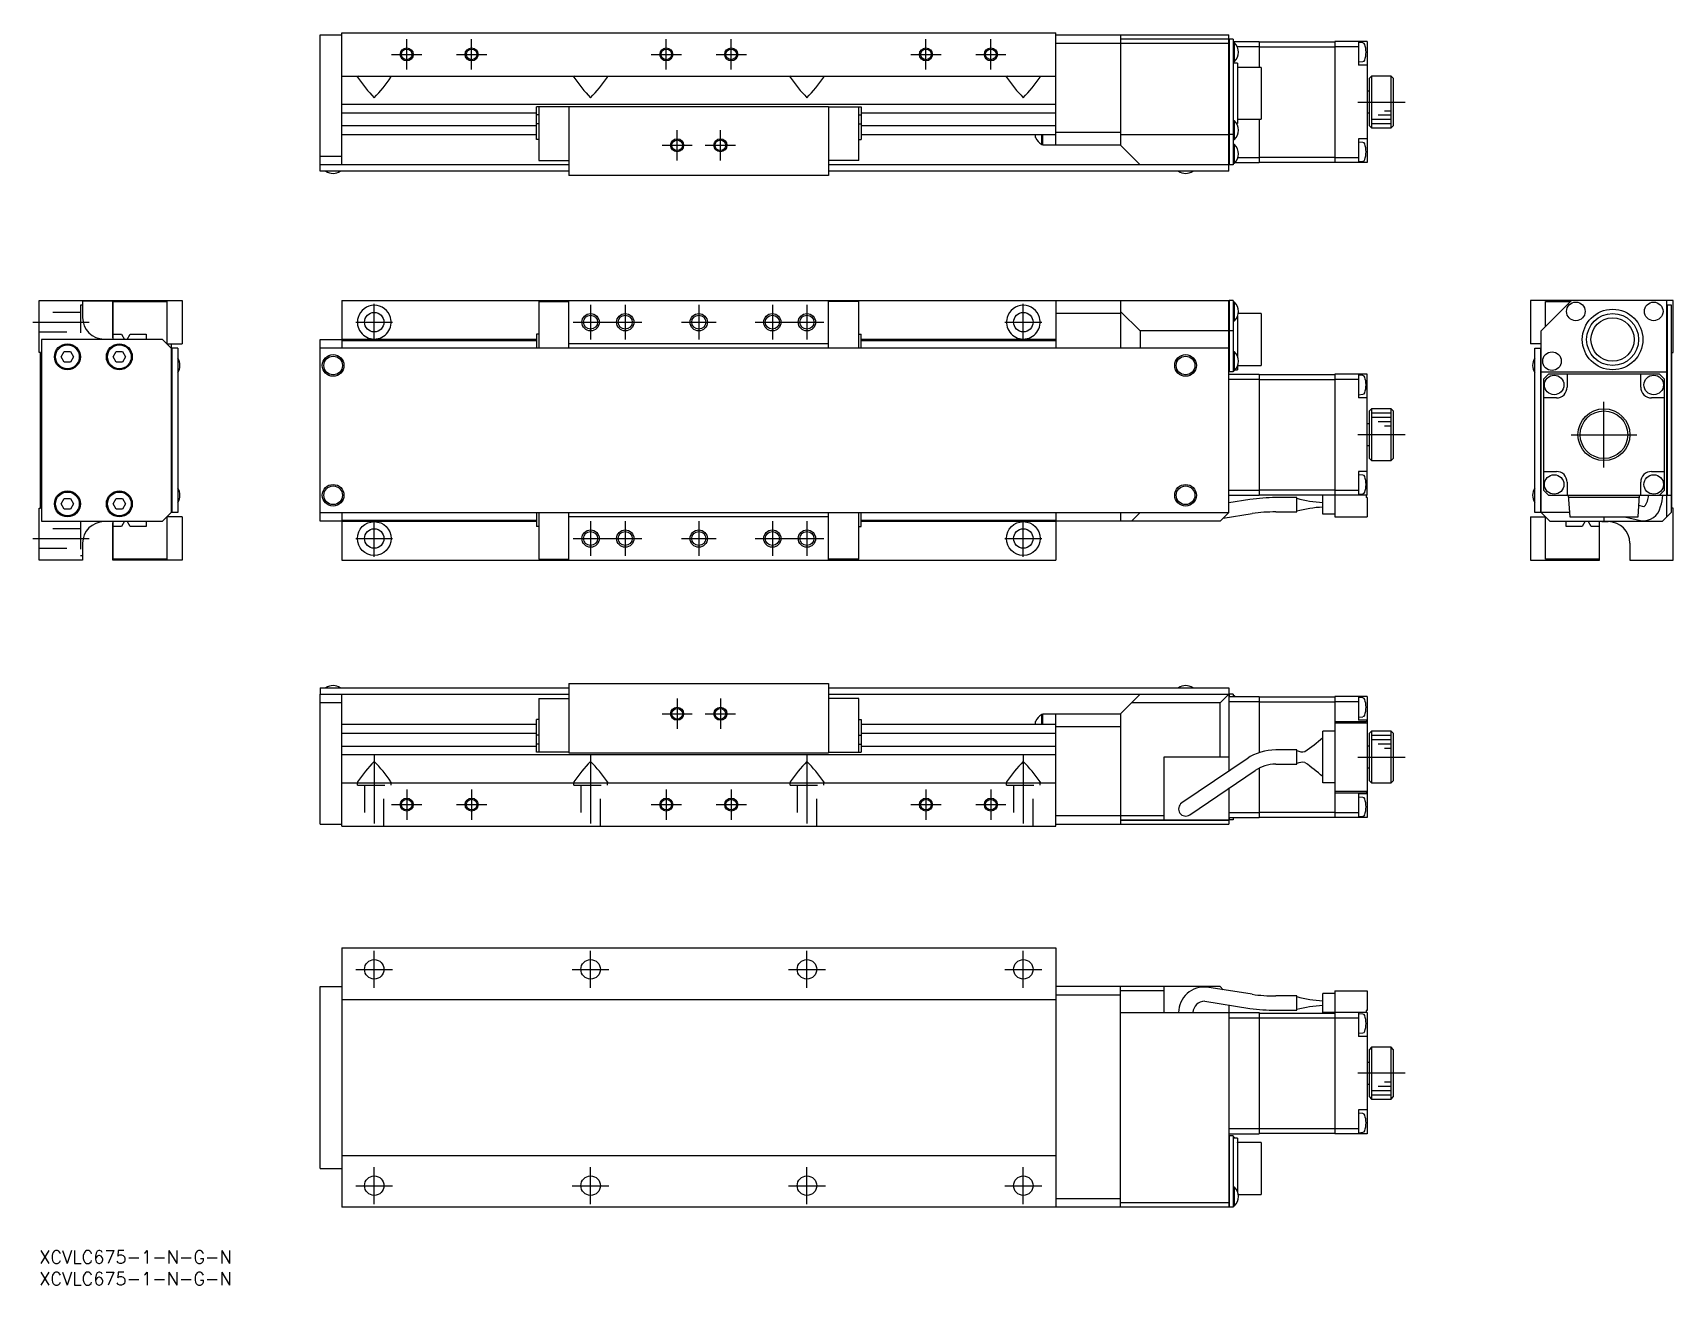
# Model space of a CAD drawing. Extents: x -2 to 378, y -8 to 281.
import ezdxf

# ---------------------------------------------------------------- set-up
doc = ezdxf.new("R2010")
doc.units = 0
doc.header["$LTSCALE"] = 0.5
doc.linetypes.add('CENTER', pattern=[50.8, 31.75, -6.35, 6.35, -6.35])
doc.linetypes.add('DASHED', pattern=[19.05, 12.7, -6.35])
for name, color, linetype in [('MSM_CENTER', 1, 'CENTER'), ('MSM_CONTINUOUS', 7, 'CONTINUOUS'), ('MSM_DASHED', 4, 'DASHED'), ('MSM_NARROW', 5, 'CONTINUOUS'), ('MSM_PART_NUMBER', 7, 'CONTINUOUS')]:
    doc.layers.add(name, color=color, linetype=linetype)
doc.styles.get("Standard").update_dxf_attribs({"font": 'txt.shx', "height": 3, "bigfont": 'bigfont.shx'})

# ---------------------------------------------------------------- blocks, each defined once
blk = doc.blocks.new('*U2')
at = {"layer": 'MSM_PART_NUMBER'}
blk.add_text('XCVLC675-1-N-G-N', height=3, dxfattribs=at).set_placement((0, -3))
blk = doc.blocks.new('*U3')
at = {"layer": 'MSM_PART_NUMBER'}
blk.add_text('XCVLC675-1-N-G-N', height=3, dxfattribs=at).set_placement((0, -8))

msp = doc.modelspace()

# ---------------------------------------------------------------- linework, layer by layer
at = {"layer": 'MSM_CENTER'}
for p, q in [((84.91, 272.96), (84.91, 279.96)), ((99.91, 272.96), (99.91, 279.96)), ((144.91, 272.96), (144.91, 279.96)), ((159.91, 272.96), (159.91, 279.96)), ((204.91, 272.96), (204.91, 279.96)), ((219.91, 272.96), (219.91, 279.96)), ((81.41, 276.46), (88.41, 276.46)), ((96.41, 276.46), (103.41, 276.46)), ((141.41, 276.46), (148.41, 276.46)), ((156.41, 276.46), (163.41, 276.46)), ((201.41, 276.46), (208.41, 276.46)), ((216.41, 276.46), (223.41, 276.46)), ((304.69, 265.46), (315.64, 265.46)), ((147.41, 251.96), (147.41, 258.96)), ((157.41, 251.96), (157.41, 258.96)), ((143.91, 255.46), (150.91, 255.46)), ((153.91, 255.46), (160.91, 255.46)), ((77.41, 210.32), (77.41, 218.82)), ((127.41, 218.57), (127.41, 210.57)), ((135.41, 218.57), (135.41, 210.57)), ((152.41, 218.57), (152.41, 210.57)), ((169.41, 218.57), (169.41, 210.57)), ((177.41, 218.57), (177.41, 210.57)), ((227.41, 210.32), (227.41, 218.82)), ((-1.5, 214.57), (11.5, 214.57)), ((73.16, 214.57), (81.66, 214.57)), ((123.41, 214.57), (139.41, 214.57)), ((148.41, 214.57), (156.41, 214.57)), ((165.41, 214.57), (181.41, 214.57)), ((223.16, 214.57), (231.66, 214.57)), ((361.6, 180.97), (361.6, 196.17)), ((315.64, 188.57), (304.69, 188.57)), ((354, 188.57), (369.2, 188.57)), ((77.41, 160.32), (77.41, 168.82)), ((127.41, 168.57), (127.41, 160.57)), ((135.41, 168.57), (135.41, 160.57)), ((152.41, 168.57), (152.41, 160.57)), ((169.41, 168.57), (169.41, 160.57)), ((177.41, 168.57), (177.41, 160.57)), ((227.41, 160.32), (227.41, 168.82)), ((-1.5, 164.57), (11.5, 164.57)), ((73.16, 164.57), (81.66, 164.57)), ((123.41, 164.57), (139.41, 164.57)), ((148.41, 164.57), (156.41, 164.57)), ((165.41, 164.57), (181.41, 164.57)), ((223.16, 164.57), (231.66, 164.57)), ((147.41, 127.57), (147.41, 120.57)), ((157.41, 127.57), (157.41, 120.57)), ((143.91, 124.07), (150.91, 124.07)), ((153.91, 124.07), (160.91, 124.07)), ((77.41, 114.57), (77.41, 96.07)), ((127.41, 114.57), (127.41, 96.07)), ((177.41, 114.57), (177.41, 96.07)), ((227.41, 114.57), (227.41, 96.07)), ((304.69, 114.07), (315.64, 114.07)), ((84.91, 106.57), (84.91, 99.57)), ((99.91, 106.57), (99.91, 99.57)), ((144.91, 106.57), (144.91, 99.57)), ((159.91, 106.57), (159.91, 99.57)), ((204.91, 106.57), (204.91, 99.57)), ((219.91, 106.57), (219.91, 99.57)), ((81.41, 103.07), (88.41, 103.07)), ((96.41, 103.07), (103.41, 103.07)), ((141.41, 103.07), (148.41, 103.07)), ((156.41, 103.07), (163.41, 103.07)), ((201.41, 103.07), (208.41, 103.07)), ((216.41, 103.07), (223.41, 103.07)), ((77.41, 60.75), (77.41, 69.25)), ((127.41, 60.75), (127.41, 69.25)), ((177.41, 60.75), (177.41, 69.25)), ((227.41, 60.75), (227.41, 69.25)), ((73.16, 65), (81.66, 65)), ((123.16, 65), (131.66, 65)), ((173.16, 65), (181.66, 65)), ((223.16, 65), (231.66, 65)), ((315.64, 41), (304.69, 41)), ((77.41, 10.75), (77.41, 19.25)), ((127.41, 10.75), (127.41, 19.25)), ((177.41, 10.75), (177.41, 19.25)), ((227.41, 10.75), (227.41, 19.25)), ((73.16, 15), (81.66, 15)), ((123.16, 15), (131.66, 15)), ((173.16, 15), (181.66, 15)), ((223.16, 15), (231.66, 15))]:
    msp.add_line(p, q, dxfattribs=at)
at = {"layer": 'MSM_CONTINUOUS'}
for p, q in [((64.91, 280.96), (69.91, 280.96)), ((64.91, 250.96), (64.91, 280.96)), ((69.91, 281.46), (234.91, 281.46)), ((69.91, 250.96), (69.91, 281.46)), ((234.91, 255.46), (234.91, 281.46)), ((234.91, 280.96), (274.91, 280.96)), ((249.91, 280.96), (249.91, 255.46)), ((274.91, 280.06), (274.91, 280.96)), ((274.91, 278.96), (234.91, 278.96)), ((274.91, 279.96), (249.91, 279.96)), ((274.91, 280.06), (274.81, 279.96)), ((275.01, 279.96), (274.91, 279.86)), ((274.91, 250.96), (274.91, 279.96)), ((275.91, 279.96), (275.01, 279.96)), ((275.01, 279.96), (275.01, 250.96)), ((275.91, 279.96), (275.91, 250.96)), ((275.91, 279.46), (281.91, 279.46)), ((276.2, 279.11), (275.91, 279.11)), ((276.2, 274.81), (276.2, 279.11)), ((276.82, 278.26), (281.91, 278.26)), ((281.91, 279.46), (281.91, 273.46)), ((281.91, 279.36), (299.41, 279.36)), ((281.91, 278.21), (299.41, 278.21)), ((306.91, 279.46), (299.41, 279.46)), ((299.41, 279.46), (299.41, 251.46)), ((299.41, 278.26), (304.91, 278.26)), ((304.91, 279.46), (304.91, 273.96)), ((305.9, 279.12), (304.91, 279.21)), ((306.91, 279.46), (306.91, 251.46)), ((275.91, 274.81), (276.2, 274.81)), ((276.91, 274.46), (275.91, 274.46)), ((276.91, 274.46), (276.91, 260.46)), ((282.41, 273.46), (276.91, 273.46)), ((282.41, 273.46), (282.41, 261.46)), ((304.91, 274.71), (305.9, 274.79)), ((306.91, 273.96), (304.91, 273.96)), ((69.91, 271.46), (234.91, 271.46)), ((73.67, 271.46), (73.51, 271.33)), ((73.54, 271.2), (73.51, 271.33)), ((81.15, 271.46), (81.31, 271.33)), ((81.28, 271.2), (81.31, 271.33)), ((123.67, 271.46), (123.51, 271.33)), ((123.54, 271.2), (123.51, 271.33)), ((131.15, 271.46), (131.31, 271.33)), ((131.28, 271.2), (131.31, 271.33)), ((173.67, 271.46), (173.51, 271.33)), ((173.54, 271.2), (173.51, 271.33)), ((181.15, 271.46), (181.31, 271.33)), ((181.28, 271.2), (181.31, 271.33)), ((223.67, 271.46), (223.51, 271.33)), ((223.54, 271.2), (223.51, 271.33)), ((231.15, 271.46), (231.31, 271.33)), ((231.28, 271.2), (231.31, 271.33)), ((307.91, 271.46), (307.41, 270.96)), ((307.41, 259.96), (307.41, 270.96)), ((312.41, 271.46), (307.91, 271.46)), ((307.91, 271.46), (307.91, 259.46)), ((312.91, 270.96), (312.41, 271.46)), ((312.41, 259.46), (312.41, 271.46)), ((312.91, 270.96), (312.91, 259.96)), ((307.41, 267.96), (306.91, 267.96)), ((69.91, 264.96), (234.91, 264.96)), ((69.91, 262.99), (114.91, 262.99)), ((114.91, 256.76), (114.91, 264.36)), ((122.41, 264.36), (114.91, 264.36)), ((115.41, 262.48), (114.91, 262.48)), ((115.41, 264.36), (115.41, 251.96)), ((122.41, 264.46), (122.41, 248.46)), ((122.41, 264.46), (182.41, 264.46)), ((182.41, 264.46), (182.41, 248.46)), ((182.41, 264.36), (189.91, 264.36)), ((189.41, 251.96), (189.41, 264.36)), ((189.41, 262.48), (189.91, 262.48)), ((189.91, 264.36), (189.91, 256.76)), ((189.91, 262.99), (234.91, 262.99)), ((306.91, 262.96), (307.41, 262.96)), ((114.91, 259.92), (69.91, 259.92)), ((69.91, 257.96), (114.91, 257.96)), ((115.41, 260.43), (114.91, 260.43)), ((189.41, 260.43), (189.91, 260.43)), ((234.91, 259.92), (189.91, 259.92)), ((189.91, 257.96), (234.91, 257.96)), ((230.26, 257.24), (230.26, 257.96)), ((231.71, 255.61), (231.71, 257.96)), ((231.91, 255.46), (231.91, 257.96)), ((234.91, 258.46), (249.91, 258.46)), ((249.91, 257.96), (274.91, 257.96)), ((274.91, 258), (275.01, 257.96)), ((275.91, 257.96), (275.01, 257.96)), ((276.2, 261.11), (275.91, 261.11)), ((276.2, 256.81), (276.2, 261.11)), ((276.71, 260.46), (276.91, 260.46)), ((276.91, 261.46), (282.41, 261.46)), ((281.91, 261.46), (281.91, 251.46)), ((307.41, 259.96), (307.91, 259.46)), ((307.91, 259.46), (312.41, 259.46)), ((312.41, 259.46), (312.91, 259.96)), ((115.41, 256.76), (114.91, 256.76)), ((189.41, 256.76), (189.91, 256.76)), ((231.71, 255.61), (231.91, 255.61)), ((249.91, 255.46), (231.91, 255.46)), ((249.91, 255.46), (254.41, 250.96)), ((275.91, 256.81), (276.2, 256.81)), ((276.2, 255.61), (275.91, 255.61)), ((276.2, 251.31), (276.2, 255.61)), ((306.91, 256.96), (304.91, 256.96)), ((304.91, 256.96), (304.91, 251.46)), ((305.9, 256.12), (304.91, 256.21)), ((64.91, 252.96), (69.91, 252.96)), ((65.01, 250.96), (64.91, 250.86)), ((122.41, 250.96), (64.91, 250.96)), ((64.91, 249.46), (64.91, 250.86)), ((115.41, 251.96), (122.41, 251.96)), ((189.41, 251.96), (182.41, 251.96)), ((274.91, 250.96), (182.41, 250.96)), ((274.91, 250.86), (274.81, 250.96)), ((274.91, 251.06), (275.01, 250.96)), ((274.91, 249.46), (274.91, 250.86)), ((275.91, 250.96), (275.01, 250.96)), ((275.91, 251.31), (276.2, 251.31)), ((276.35, 251.46), (281.91, 251.46)), ((277, 252.66), (281.91, 252.66)), ((281.91, 252.7), (299.41, 252.7)), ((281.91, 251.56), (299.41, 251.56)), ((299.41, 252.66), (304.91, 252.66)), ((306.91, 251.46), (299.41, 251.46)), ((304.91, 251.71), (305.9, 251.79)), ((122.41, 249.46), (64.91, 249.46)), ((182.41, 248.46), (122.41, 248.46)), ((274.91, 249.46), (182.41, 249.46)), ((0, 207.57), (0, 219.57)), ((0, 219.57), (33, 219.57)), ((10, 219.57), (10, 215.67)), ((17, 219.47), (10, 219.47)), ((17, 210.97), (17, 219.57)), ((17.1, 219.37), (29.5, 219.37)), ((17.1, 210.57), (17.1, 219.37)), ((29.5, 219.37), (29.5, 209.57)), ((33, 219.57), (33, 209.57)), ((69.91, 219.57), (274.91, 219.57)), ((69.91, 219.57), (69.91, 208.57)), ((115.41, 219.37), (115.41, 208.57)), ((115.41, 219.37), (122.41, 219.37)), ((122.41, 208.57), (122.41, 219.57)), ((182.41, 208.57), (182.41, 219.57)), ((189.41, 219.37), (182.41, 219.37)), ((189.41, 208.57), (189.41, 219.37)), ((234.91, 219.57), (234.91, 208.57)), ((249.91, 216.57), (234.91, 216.57)), ((249.91, 219.57), (249.91, 208.57)), ((249.91, 217.07), (254.41, 212.57)), ((274.91, 219.47), (275.01, 219.57)), ((274.91, 170.57), (274.91, 219.57)), ((275.91, 219.57), (275.01, 219.57)), ((275.01, 219.57), (275.01, 203.07)), ((275.91, 219.57), (275.91, 203.07)), ((276.2, 219.22), (275.91, 219.22)), ((276.2, 214.92), (276.2, 219.22)), ((282.41, 216.57), (277.07, 216.57)), ((282.41, 216.57), (282.41, 204.57)), ((344.6, 219.57), (344.6, 209.57)), ((377.6, 219.57), (344.6, 219.57)), ((354.1, 219.57), (347.1, 212.57)), ((348.1, 219.37), (353.9, 219.37)), ((348.1, 213.57), (348.1, 219.37)), ((376.1, 169.57), (376.1, 219.57)), ((376.1, 218.57), (377.1, 218.57)), ((376.2, 218.57), (376.2, 174.57)), ((377.1, 218.57), (377.1, 170.57)), ((377.6, 207.57), (377.6, 219.57)), ((254.41, 212.57), (254.41, 208.57)), ((274.91, 212.57), (254.41, 212.57)), ((274.91, 212.53), (275.01, 212.57)), ((275.91, 212.57), (275.01, 212.57)), ((275.91, 214.92), (276.2, 214.92)), ((276.91, 216), (276.91, 206.65)), ((347.1, 170.57), (347.1, 212.57)), ((28.5, 210.57), (0.5, 210.57)), ((0.5, 210.57), (0.5, 168.57)), ((15, 210.67), (16.5, 210.67)), ((16.5, 210.57), (16.5, 210.67)), ((17.1, 210.97), (17, 210.97)), ((17.1, 211.77), (18.98, 211.77)), ((18.98, 211.77), (19.66, 210.58)), ((20.34, 210.58), (21.02, 211.77)), ((21.02, 211.77), (24.7, 211.77)), ((24.7, 211.77), (24.7, 210.57)), ((30.5, 208.57), (28.5, 210.57)), ((29.7, 209.57), (33, 209.57)), ((29.7, 209.37), (29.7, 209.57)), ((30.5, 209.57), (30.5, 170.57)), ((32, 208.57), (30.5, 208.57)), ((30.6, 208.57), (30.6, 170.57)), ((32, 208.57), (32, 170.57)), ((64.91, 210.57), (69.91, 210.57)), ((64.91, 168.57), (64.91, 210.57)), ((274.91, 208.57), (64.91, 208.57)), ((69.91, 210.67), (114.91, 210.67)), ((69.91, 210.37), (114.91, 210.37)), ((115.41, 211.77), (114.91, 211.77)), ((114.91, 211.77), (114.91, 208.57)), ((182.41, 209.57), (122.41, 209.57)), ((189.41, 211.77), (189.91, 211.77)), ((189.91, 208.57), (189.91, 211.77)), ((189.91, 210.67), (234.91, 210.67)), ((189.91, 210.37), (234.91, 210.37)), ((347.1, 209.57), (344.6, 209.57)), ((345.6, 170.57), (345.6, 208.57)), ((345.6, 208.57), (347.1, 208.57)), ((347, 170.57), (347, 208.57)), ((0.3, 207.57), (0, 207.57)), ((0.3, 171.57), (0.3, 207.57)), ((5.06, 206.57), (5.78, 207.82)), ((5.78, 205.32), (5.06, 206.57)), ((5.78, 207.82), (7.22, 207.82)), ((7.22, 205.32), (5.78, 205.32)), ((7.22, 207.82), (7.94, 206.57)), ((7.94, 206.57), (7.22, 205.32)), ((17.06, 206.57), (17.78, 207.82)), ((17.78, 205.32), (17.06, 206.57)), ((17.78, 207.82), (19.22, 207.82)), ((19.22, 205.32), (17.78, 205.32)), ((19.22, 207.82), (19.94, 206.57)), ((19.94, 206.57), (19.22, 205.32)), ((276.2, 207.72), (275.91, 207.72)), ((276.2, 203.42), (276.2, 207.72)), ((377.3, 207.57), (377.6, 207.57)), ((377.3, 171.57), (377.3, 207.57)), ((274.91, 203.17), (275.01, 203.07)), ((274.91, 202.57), (281.91, 202.57)), ((274.91, 201.37), (281.91, 201.37)), ((275.91, 203.07), (275.01, 203.07)), ((275.91, 203.42), (276.2, 203.42)), ((276.35, 203.57), (276.91, 203.57)), ((276.91, 204.5), (276.91, 203.57)), ((276.94, 204.57), (282.41, 204.57)), ((281.91, 202.57), (281.91, 174.57)), ((281.91, 202.47), (299.41, 202.47)), ((281.91, 201.33), (299.41, 201.33)), ((299.41, 202.57), (299.41, 169.57)), ((306.91, 202.57), (299.41, 202.57)), ((299.41, 201.37), (304.91, 201.37)), ((304.91, 202.57), (304.91, 197.07)), ((305.9, 202.24), (304.91, 202.32)), ((306.91, 174.57), (306.91, 202.57)), ((347.1, 203.07), (376.1, 203.07)), ((348.8, 202.57), (347.6, 201.37)), ((347.6, 201.37), (347.6, 175.77)), ((374.4, 202.57), (348.8, 202.57)), ((353.1, 202.57), (353.1, 199.57)), ((370.1, 199.57), (370.1, 202.57)), ((375.6, 201.37), (374.4, 202.57)), ((375.6, 175.77), (375.6, 201.37)), ((304.91, 197.82), (305.9, 197.91)), ((306.91, 197.07), (304.91, 197.07)), ((307.91, 194.57), (307.41, 194.07)), ((307.41, 183.07), (307.41, 194.07)), ((307.91, 194.57), (307.91, 182.57)), ((312.41, 194.57), (307.91, 194.57)), ((312.41, 182.57), (312.41, 194.57)), ((312.91, 194.07), (312.41, 194.57)), ((312.91, 194.07), (312.91, 183.07)), ((350.6, 197.07), (347.6, 197.07)), ((375.6, 197.07), (372.6, 197.07)), ((307.41, 191.07), (306.91, 191.07)), ((306.91, 186.07), (307.41, 186.07)), ((307.41, 183.07), (307.91, 182.57)), ((307.91, 182.57), (312.41, 182.57)), ((312.41, 182.57), (312.91, 183.07)), ((306.91, 180.07), (304.91, 180.07)), ((304.91, 180.07), (304.91, 174.57)), ((305.9, 179.24), (304.91, 179.32)), ((347.6, 180.07), (350.6, 180.07)), ((372.6, 180.07), (375.6, 180.07)), ((274.91, 175.77), (281.91, 175.77)), ((274.91, 174.67), (275.01, 174.57)), ((275.01, 174.57), (281.91, 174.57)), ((281.91, 175.82), (299.41, 175.82)), ((281.91, 174.67), (299.41, 174.67)), ((296.61, 170.17), (296.61, 174.57)), ((306.91, 174.57), (296.61, 174.57)), ((299.41, 175.77), (304.91, 175.77)), ((304.91, 174.82), (305.9, 174.91)), ((306.61, 174.57), (306.61, 174.07)), ((347.6, 175.77), (348.8, 174.57)), ((348.8, 174.57), (376.1, 174.57)), ((353.1, 177.57), (353.1, 174.57)), ((353.35, 174.57), (353.7, 169.57)), ((369.5, 169.57), (369.85, 174.57)), ((370.1, 174.57), (370.1, 177.57)), ((374.4, 174.57), (375.6, 175.77)), ((376.2, 174.57), (376.1, 174.67)), ((376.2, 174.57), (377.1, 174.57)), ((0, 159.57), (0, 171.57)), ((0, 171.57), (0.3, 171.57)), ((5.06, 172.57), (5.78, 173.82)), ((5.78, 171.32), (5.06, 172.57)), ((5.78, 173.82), (7.22, 173.82)), ((7.22, 171.32), (5.78, 171.32)), ((7.22, 173.82), (7.94, 172.57)), ((7.94, 172.57), (7.22, 171.32)), ((17.06, 172.57), (17.78, 173.82)), ((17.78, 171.32), (17.06, 172.57)), ((17.78, 173.82), (19.22, 173.82)), ((19.22, 171.32), (17.78, 171.32)), ((19.22, 173.82), (19.94, 172.57)), ((19.94, 172.57), (19.22, 171.32)), ((279.78, 173.6), (274.91, 172.83)), ((290.61, 174.02), (285.75, 174.02)), ((285.75, 170.72), (290.61, 170.72)), ((290.61, 170.72), (290.61, 174.02)), ((306.91, 174.07), (306.61, 174.07)), ((306.91, 174.07), (306.91, 169.57)), ((369.82, 174.07), (353.39, 174.07)), ((370.81, 171.92), (369.69, 172.18)), ((370.87, 171.96), (370.79, 171.92)), ((370.97, 172.04), (370.87, 171.96)), ((377.6, 171.57), (377.3, 171.57)), ((377.6, 159.57), (377.6, 171.57)), ((0.5, 168.57), (28.5, 168.57)), ((16.5, 168.47), (15, 168.47)), ((16.5, 168.47), (16.5, 168.57)), ((17, 159.57), (17, 168.17)), ((17, 168.17), (17.1, 168.17)), ((17.1, 159.77), (17.1, 168.57)), ((18.98, 167.37), (17.1, 167.37)), ((19.66, 168.57), (18.98, 167.37)), ((21.02, 167.37), (20.34, 168.57)), ((24.7, 167.37), (21.02, 167.37)), ((24.7, 168.57), (24.7, 167.37)), ((28.5, 168.57), (30.5, 170.57)), ((29.5, 169.57), (29.5, 159.77)), ((29.7, 169.57), (29.7, 169.77)), ((33, 169.57), (29.7, 169.57)), ((32, 170.57), (30.5, 170.57)), ((33, 169.57), (33, 159.57)), ((64.91, 170.57), (274.91, 170.57)), ((69.91, 168.57), (64.91, 168.57)), ((69.91, 170.57), (69.91, 159.57)), ((114.91, 168.77), (69.91, 168.77)), ((114.91, 168.47), (69.91, 168.47)), ((114.91, 170.57), (114.91, 167.37)), ((115.41, 167.37), (114.91, 167.37)), ((115.41, 170.57), (115.41, 159.77)), ((122.41, 159.57), (122.41, 170.57)), ((182.41, 169.57), (122.41, 169.57)), ((182.41, 159.57), (182.41, 170.57)), ((189.41, 159.77), (189.41, 170.57)), ((189.41, 167.37), (189.91, 167.37)), ((189.91, 167.37), (189.91, 170.57)), ((234.91, 168.77), (189.91, 168.77)), ((234.91, 168.47), (189.91, 168.47)), ((234.91, 170.57), (234.91, 159.57)), ((272.91, 168.57), (234.91, 168.57)), ((249.91, 170.57), (249.91, 168.57)), ((254.41, 170.57), (252.41, 168.57)), ((272.91, 168.57), (274.91, 170.57)), ((273.62, 169.28), (280.3, 170.34)), ((299.41, 170.17), (296.61, 170.17)), ((299.41, 169.57), (306.91, 169.57)), ((344.6, 169.57), (344.6, 159.57)), ((344.6, 169.57), (347.9, 169.57)), ((353.63, 170.57), (345.6, 170.57)), ((349.1, 168.57), (347.1, 170.57)), ((347.9, 169.57), (347.9, 169.77)), ((348.1, 159.77), (348.1, 169.57)), ((349.1, 168.57), (375.1, 168.57)), ((352.9, 167.37), (352.9, 168.57)), ((356.58, 167.37), (352.9, 167.37)), ((353.7, 169.57), (369.5, 169.57)), ((357.27, 168.57), (356.58, 167.37)), ((358.63, 167.37), (357.94, 168.57)), ((360.5, 167.37), (358.63, 167.37)), ((360.5, 168.57), (360.5, 159.77)), ((360.6, 168.17), (360.5, 168.17)), ((360.6, 159.57), (360.6, 168.17)), ((361.1, 168.47), (361.1, 168.57)), ((361.1, 168.47), (362.6, 168.47)), ((361.6, 169.57), (361.6, 168.57)), ((366.34, 169.57), (370.06, 168.71)), ((370.06, 168.71), (370.07, 168.7)), ((375.1, 168.57), (377.1, 170.57)), ((10, 163.47), (10, 159.57)), ((367.6, 163.47), (367.6, 159.57)), ((10, 159.57), (0, 159.57)), ((33, 159.57), (17, 159.57)), ((29.5, 159.77), (17.1, 159.77)), ((69.91, 159.57), (234.91, 159.57)), ((115.41, 159.77), (122.41, 159.77)), ((189.41, 159.77), (182.41, 159.77)), ((344.6, 159.57), (360.6, 159.57)), ((360.5, 159.77), (348.1, 159.77)), ((367.6, 159.57), (377.6, 159.57)), ((64.91, 130.07), (64.91, 128.67)), ((64.91, 130.07), (122.41, 130.07)), ((122.41, 131.07), (122.41, 115.07)), ((122.41, 131.07), (182.41, 131.07)), ((182.41, 131.07), (182.41, 115.07)), ((182.41, 130.07), (274.91, 130.07)), ((274.91, 130.07), (274.91, 128.67)), ((64.91, 128.67), (65.01, 128.57)), ((64.91, 128.57), (122.41, 128.57)), ((64.91, 98.57), (64.91, 128.57)), ((69.91, 126.57), (64.91, 126.57)), ((69.91, 98.07), (69.91, 128.57)), ((115.41, 127.57), (115.41, 115.17)), ((115.41, 127.57), (122.41, 127.57)), ((182.41, 128.57), (274.91, 128.57)), ((189.41, 127.57), (182.41, 127.57)), ((189.41, 115.17), (189.41, 127.57)), ((254.41, 128.57), (249.91, 124.07)), ((272.91, 126.57), (252.41, 126.57)), ((272.91, 126.57), (274.91, 128.57)), ((272.91, 114.07), (272.91, 126.57)), ((274.81, 128.57), (274.91, 128.67)), ((274.91, 128.47), (275.01, 128.57)), ((274.91, 128.57), (274.91, 110.84)), ((274.91, 128.07), (281.91, 128.07)), ((274.91, 126.97), (275.01, 126.87)), ((275.01, 128.57), (275.01, 128.07)), ((275.91, 128.57), (275.01, 128.57)), ((275.01, 126.87), (281.91, 126.87)), ((275.01, 110.91), (275.01, 126.87)), ((275.91, 128.57), (275.91, 128.07)), ((276.2, 128.22), (275.91, 128.22)), ((276.2, 128.07), (276.2, 128.22)), ((281.91, 128.07), (281.91, 115.08)), ((281.91, 127.97), (299.41, 127.97)), ((281.91, 126.82), (299.41, 126.82)), ((306.91, 128.07), (299.41, 128.07)), ((299.41, 128.07), (299.41, 100.07)), ((299.41, 126.87), (304.91, 126.87)), ((304.91, 128.07), (304.91, 122.57)), ((305.9, 127.73), (304.91, 127.82)), ((306.91, 128.07), (306.91, 100.07)), ((114.91, 121.57), (69.91, 121.57)), ((115.41, 122.77), (114.91, 122.77)), ((114.91, 115.17), (114.91, 122.77)), ((189.41, 122.77), (189.91, 122.77)), ((189.91, 122.77), (189.91, 115.17)), ((234.91, 121.57), (189.91, 121.57)), ((230.26, 121.57), (230.26, 122.29)), ((231.71, 121.57), (231.71, 123.92)), ((231.91, 123.92), (231.71, 123.92)), ((231.91, 124.07), (249.91, 124.07)), ((231.91, 121.57), (231.91, 124.07)), ((234.91, 98.07), (234.91, 124.07)), ((249.91, 124.07), (249.91, 98.57)), ((299.41, 122.32), (306.61, 122.32)), ((299.41, 121.97), (306.91, 121.97)), ((304.91, 123.32), (305.9, 123.4)), ((306.91, 122.57), (304.91, 122.57)), ((306.61, 122.32), (306.61, 122.28)), ((306.91, 122.28), (306.61, 122.28)), ((69.91, 119.6), (114.91, 119.6)), ((115.41, 119.09), (114.91, 119.09)), ((189.41, 119.09), (189.91, 119.09)), ((189.91, 119.6), (234.91, 119.6)), ((249.91, 121.07), (234.91, 121.07)), ((296.61, 108.07), (296.61, 120.07)), ((299.41, 120.07), (296.61, 120.07)), ((307.91, 120.07), (307.41, 119.57)), ((307.41, 108.57), (307.41, 119.57)), ((307.91, 120.07), (307.91, 108.07)), ((312.41, 120.07), (307.91, 120.07)), ((312.41, 108.07), (312.41, 120.07)), ((312.91, 119.57), (312.41, 120.07)), ((312.91, 119.57), (312.91, 108.57)), ((114.91, 116.53), (69.91, 116.53)), ((234.91, 114.57), (69.91, 114.57)), ((115.41, 117.04), (114.91, 117.04)), ((122.41, 115.17), (114.91, 115.17)), ((122.41, 115.07), (182.41, 115.07)), ((182.41, 115.17), (189.91, 115.17)), ((189.41, 117.04), (189.91, 117.04)), ((234.91, 116.53), (189.91, 116.53)), ((259.91, 114.07), (259.91, 99.57)), ((274.91, 114.07), (259.91, 114.07)), ((290.61, 115.72), (285.75, 115.72)), ((290.61, 112.42), (290.61, 115.72)), ((307.41, 116.57), (306.91, 116.57)), ((279.11, 113.69), (264.03, 103.46)), ((265.88, 100.73), (280.96, 110.95)), ((281.91, 111.51), (281.91, 100.07)), ((285.75, 112.42), (290.61, 112.42)), ((292.47, 112.81), (292.56, 112.77)), ((306.91, 111.57), (307.41, 111.57)), ((69.91, 108.07), (234.91, 108.07)), ((73.54, 108.32), (73.51, 108.19)), ((73.67, 108.07), (73.51, 108.19)), ((81.15, 108.07), (81.31, 108.19)), ((81.28, 108.32), (81.31, 108.19)), ((123.54, 108.32), (123.51, 108.19)), ((123.67, 108.07), (123.51, 108.19)), ((131.15, 108.07), (131.31, 108.19)), ((131.28, 108.32), (131.31, 108.19)), ((173.54, 108.32), (173.51, 108.19)), ((173.67, 108.07), (173.51, 108.19)), ((181.15, 108.07), (181.31, 108.19)), ((181.28, 108.32), (181.31, 108.19)), ((223.54, 108.32), (223.51, 108.19)), ((223.67, 108.07), (223.51, 108.19)), ((231.15, 108.07), (231.31, 108.19)), ((231.28, 108.32), (231.31, 108.19)), ((274.91, 106.85), (274.91, 99.57)), ((275.01, 101.27), (275.01, 106.92)), ((299.41, 108.07), (296.61, 108.07)), ((299.41, 106.17), (306.91, 106.17)), ((307.41, 108.57), (307.91, 108.07)), ((307.91, 108.07), (312.41, 108.07)), ((312.41, 108.07), (312.91, 108.57)), ((299.41, 105.82), (306.61, 105.82)), ((306.91, 105.57), (304.91, 105.57)), ((304.91, 105.57), (304.91, 100.07)), ((305.9, 104.73), (304.91, 104.82)), ((306.91, 105.85), (306.61, 105.85)), ((306.61, 105.85), (306.61, 105.82)), ((234.91, 100.57), (259.91, 100.57)), ((249.91, 99.57), (274.91, 99.57)), ((249.91, 99.47), (274.91, 99.47)), ((274.91, 99.47), (274.81, 99.57)), ((275.01, 101.27), (274.91, 101.17)), ((274.91, 100.07), (281.91, 100.07)), ((275.01, 99.57), (274.91, 99.67)), ((274.91, 99.47), (274.91, 98.57)), ((275.01, 101.27), (281.91, 101.27)), ((275.01, 100.07), (275.01, 99.57)), ((275.91, 99.57), (275.01, 99.57)), ((275.91, 100.07), (275.91, 99.57)), ((281.91, 101.31), (299.41, 101.31)), ((281.91, 100.17), (299.41, 100.17)), ((299.41, 101.27), (304.91, 101.27)), ((306.91, 100.07), (299.41, 100.07)), ((304.91, 100.32), (305.9, 100.4)), ((64.91, 98.57), (69.91, 98.57)), ((69.91, 98.07), (234.91, 98.07)), ((234.91, 98.57), (274.91, 98.57)), ((69.91, 70), (234.91, 70)), ((69.91, 70), (69.91, 10)), ((234.91, 70), (234.91, 10)), ((64.91, 61), (69.91, 61)), ((64.91, 19), (64.91, 61)), ((272.91, 61), (234.91, 61)), ((249.91, 10), (249.91, 61)), ((259.91, 61), (259.91, 55)), ((280.3, 59.24), (269.85, 60.89)), ((273.62, 60.29), (272.91, 61)), ((69.91, 58), (234.91, 58)), ((249.91, 59), (234.91, 59)), ((259.91, 60), (249.91, 60)), ((269.33, 57.63), (279.78, 55.98)), ((290.61, 58.85), (285.75, 58.85)), ((290.61, 55.55), (290.61, 58.85)), ((296.61, 55), (296.61, 59.4)), ((299.41, 59.4), (296.61, 59.4)), ((299.41, 60), (306.91, 60)), ((299.41, 60), (299.41, 27)), ((306.91, 60), (306.91, 55.5)), ((249.91, 55), (274.91, 55)), ((274.91, 56.75), (274.91, 10)), ((275.01, 55), (274.91, 54.9)), ((274.91, 53.8), (281.91, 53.8)), ((275.01, 55), (281.91, 55)), ((281.91, 55), (281.91, 27)), ((281.91, 54.9), (299.41, 54.9)), ((281.91, 53.76), (299.41, 53.76)), ((285.75, 55.55), (290.61, 55.55)), ((306.91, 55), (296.61, 55)), ((299.41, 53.8), (304.91, 53.8)), ((304.91, 55), (304.91, 49.5)), ((305.9, 54.66), (304.91, 54.75)), ((306.91, 55.5), (306.61, 55.5)), ((306.61, 55.5), (306.61, 55)), ((306.91, 55), (306.91, 27)), ((304.91, 50.25), (305.9, 50.34)), ((306.91, 49.5), (304.91, 49.5)), ((307.91, 47), (307.41, 46.5)), ((307.41, 35.5), (307.41, 46.5)), ((307.91, 47), (307.91, 35)), ((312.41, 47), (307.91, 47)), ((312.41, 35), (312.41, 47)), ((312.91, 46.5), (312.41, 47)), ((312.91, 46.5), (312.91, 35.5)), ((307.41, 43.5), (306.91, 43.5)), ((306.91, 38.5), (307.41, 38.5)), ((307.41, 35.5), (307.91, 35)), ((307.91, 35), (312.41, 35)), ((312.41, 35), (312.91, 35.5)), ((306.91, 32.5), (304.91, 32.5)), ((304.91, 32.5), (304.91, 27)), ((305.9, 31.66), (304.91, 31.75)), ((274.91, 28.2), (281.91, 28.2)), ((274.91, 27), (281.91, 27)), ((281.91, 28.24), (299.41, 28.24)), ((281.91, 27.1), (299.41, 27.1)), ((299.41, 28.2), (304.91, 28.2)), ((306.91, 27), (299.41, 27)), ((304.91, 27.25), (305.9, 27.34)), ((275.01, 26.5), (274.91, 26.4)), ((275.01, 26.5), (275.01, 10)), ((275.91, 26.5), (275.01, 26.5)), ((275.91, 26.5), (275.91, 10)), ((276.2, 26.15), (275.91, 26.15)), ((276.91, 26), (275.91, 26)), ((276.2, 26), (276.2, 26.15)), ((276.91, 26), (276.91, 13.58)), ((282.41, 25), (276.91, 25)), ((282.41, 25), (282.41, 13)), ((64.91, 19), (69.91, 19)), ((69.91, 22), (234.91, 22)), ((234.91, 12), (249.91, 12)), ((276.2, 14.65), (275.91, 14.65)), ((276.2, 10.35), (276.2, 14.65)), ((277.07, 13), (282.41, 13)), ((274.91, 10), (69.91, 10)), ((274.91, 11), (249.91, 11)), ((275.01, 10), (274.91, 10.1)), ((275.91, 10), (275.01, 10)), ((275.91, 10.35), (276.2, 10.35))]:
    msp.add_line(p, q, dxfattribs=at)
for centre, radius in [((84.91, 276.46), 1.23), ((99.91, 276.46), 1.23), ((144.91, 276.46), 1.23), ((159.91, 276.46), 1.23), ((204.91, 276.46), 1.23), ((219.91, 276.46), 1.23), ((147.41, 255.46), 1.23), ((157.41, 255.46), 1.23), ((77.41, 214.57), 2.25), ((127.41, 214.57), 1.62), ((135.41, 214.57), 1.62), ((152.41, 214.57), 1.62), ((169.41, 214.57), 1.62), ((177.41, 214.57), 1.62), ((227.41, 214.57), 2.25), ((355.1, 217.07), 2.15), ((363.6, 210.57), 7), ((363.6, 210.57), 6), ((373.1, 217.07), 2.15), ((363.6, 210.57), 5), ((6.5, 206.57), 3), ((6.5, 206.57), 2.75), ((18.5, 206.57), 3), ((18.5, 206.57), 2.75), ((67.91, 204.57), 2.5), ((67.91, 204.57), 2.15), ((264.91, 204.57), 2.5), ((264.91, 204.57), 2.15), ((349.6, 205.57), 2.15), ((350.1, 200.07), 2.25), ((373.1, 200.07), 2.25), ((361.6, 188.57), 6), ((361.6, 188.57), 5.5), ((350.1, 177.07), 2.25), ((373.1, 177.07), 2.25), ((6.5, 172.57), 3), ((6.5, 172.57), 2.75), ((18.5, 172.57), 3), ((18.5, 172.57), 2.75), ((67.91, 174.57), 2.5), ((67.91, 174.57), 2.15), ((264.91, 174.57), 2.5), ((264.91, 174.57), 2.15), ((77.41, 164.57), 3.9), ((77.41, 164.57), 2.25), ((227.41, 164.57), 3.9), ((227.41, 164.57), 2.25), ((127.41, 164.57), 1.62), ((135.41, 164.57), 1.62), ((152.41, 164.57), 1.62), ((169.41, 164.57), 1.62), ((177.41, 164.57), 1.62), ((147.41, 124.07), 1.23), ((157.41, 124.07), 1.23), ((84.91, 103.07), 1.23), ((99.91, 103.07), 1.23), ((144.91, 103.07), 1.23), ((159.91, 103.07), 1.23), ((204.91, 103.07), 1.23), ((219.91, 103.07), 1.23), ((77.41, 65), 2.25), ((127.41, 65), 2.25), ((177.41, 65), 2.25), ((227.41, 65), 2.25), ((77.41, 15), 2.25), ((127.41, 15), 2.25), ((177.41, 15), 2.25), ((227.41, 15), 2.25)]:
    msp.add_circle(centre, radius, dxfattribs=at)
for centre, radius, start, end in [((274.11, 276.96), 3, 314.22, 45.78), ((305.85, 278.62), 0.5, 17.6292, 85), ((300.61, 276.96), 6, 342.3708, 17.6292), ((305.85, 275.29), 0.5, 275, 342.3708), ((103.44, 291.64), 36.22, 214.3615, 224.0577), ((51.38, 291.64), 36.22, 315.9423, 325.6385), ((153.44, 291.64), 36.22, 214.3615, 224.0577), ((101.38, 291.64), 36.22, 315.9423, 325.6385), ((203.44, 291.64), 36.22, 214.3615, 224.0577), ((151.38, 291.64), 36.22, 315.9423, 325.6385), ((253.44, 291.64), 36.22, 214.3615, 224.0577), ((201.38, 291.64), 36.22, 315.9423, 325.6385), ((274.11, 258.96), 3, 314.22, 45.78), ((233.27, 258.46), 3.25, 202.061, 241.2734), ((274.11, 253.46), 3, 314.22, 45.78), ((305.85, 255.62), 0.5, 17.6292, 85), ((300.61, 253.96), 6, 342.3708, 17.6292), ((305.85, 252.29), 0.5, 275, 342.3708), ((67.91, 251.96), 3, 236.4427, 303.5573), ((264.91, 251.96), 3, 236.4427, 303.5573), ((77.41, 214.57), 3.9, 16.3827, 163.6173), ((227.41, 214.57), 3.9, 16.3827, 163.6173), ((274.11, 217.07), 3, 314.22, 45.78), ((15, 215.67), 5, 180, 270), ((77.41, 214.57), 3.9, 163.6174, 270), ((77.41, 214.57), 3.9, 270, 16.3827), ((227.41, 214.57), 3.9, 163.6174, 269.9999), ((227.41, 214.57), 3.9, 270.0001, 16.3826), ((29.5, 204.57), 3, 326.4427, 33.5573), ((274.11, 205.57), 3, 314.22, 45.78), ((348.1, 204.57), 3, 146.4427, 213.5573), ((305.85, 201.74), 0.5, 17.6292, 85), ((300.61, 200.07), 6, 342.3708, 17.6292), ((305.85, 198.41), 0.5, 275, 342.3708), ((350.6, 199.57), 2.5, 270, 0), ((372.6, 199.57), 2.5, 180, 270), ((305.85, 178.74), 0.5, 17.6292, 85), ((300.61, 177.07), 6, 342.3708, 17.6292), ((350.6, 177.57), 2.5, 0, 90), ((372.6, 177.57), 2.5, 90, 180), ((29.5, 174.57), 3, 326.4427, 33.5573), ((305.85, 175.41), 0.5, 275, 342.3708), ((348.1, 174.57), 3, 146.4427, 213.5573), ((367.56, 174.77), 4.37, 321.3799, 357.4339), ((365.8, 175.15), 9.45, 340.4373, 356.4987), ((285.56, 134.82), 39.2, 89.7178, 98.4755), ((285.54, 135.06), 35.66, 89.6613, 98.4567), ((297.76, 199.81), 26.91, 254.5954, 267.5566), ((298.03, 143.24), 28.62, 92.8322, 105.0159), ((370.64, 172.8), 4.14, 262.4446, 348.6833), ((15, 163.47), 5, 90, 180), ((362.6, 163.47), 5, 0, 90), ((67.91, 127.57), 3, 56.4427, 123.5573), ((264.91, 127.57), 3, 56.4427, 123.5573), ((274.11, 126.07), 3, 41.8103, 45.78), ((305.85, 127.23), 0.5, 17.6292, 85), ((300.61, 125.57), 6, 342.3708, 17.6292), ((233.27, 121.07), 3.25, 118.7266, 157.939), ((305.85, 123.9), 0.5, 275, 342.3708), ((264.58, 155.09), 48.58, 305.093, 311.2478), ((285.74, 103.88), 11.84, 89.9509, 124.0564), ((291.88, 118.25), 2.97, 244.6953, 282.2258), ((103.44, 87.88), 36.22, 135.9423, 145.6385), ((51.38, 87.88), 36.22, 34.3615, 44.0577), ((153.44, 87.88), 36.22, 135.9423, 145.6385), ((101.38, 87.88), 36.22, 34.3615, 44.0577), ((203.44, 87.88), 36.22, 135.9423, 145.6385), ((151.38, 87.88), 36.22, 34.3615, 44.0577), ((253.44, 87.88), 36.22, 135.9423, 145.6385), ((201.38, 87.88), 36.22, 34.3615, 44.0577), ((285.74, 103.88), 8.54, 89.9287, 124.0288), ((291.92, 109.64), 3.21, 80.2787, 114.1179), ((257.26, 63.89), 60.29, 49.2516, 54.1616), ((264.95, 102.08), 1.65, 123.8303, 216.0121), ((305.85, 104.23), 0.5, 17.6292, 85), ((300.61, 102.57), 6, 342.3708, 17.6292), ((264.94, 102.09), 1.66, 216.3514, 304.4401), ((305.85, 100.9), 0.5, 275, 342.3708), ((269.28, 54.93), 5.99, 84.6051, 179.3043), ((269.35, 54.9), 2.73, 90.4074, 177.8442), ((285.57, 94.99), 36.14, 261.6013, 270.2806), ((298.03, 86.34), 28.62, 254.9841, 267.1678), ((285.57, 94.9), 39.35, 261.5412, 270.2655), ((298.07, 27.79), 28.89, 92.8902, 104.9579), ((305.85, 54.17), 0.5, 17.6292, 85), ((300.61, 52.5), 6, 342.3708, 17.6292), ((305.85, 50.83), 0.5, 275, 342.3708), ((305.85, 31.17), 0.5, 17.6292, 85), ((300.61, 29.5), 6, 342.3708, 17.6292), ((305.85, 27.83), 0.5, 275, 342.3708), ((274.11, 24), 3, 41.8103, 45.78), ((274.11, 24), 3, 19.4712, 21.0395), ((274.11, 12.5), 3, 314.22, 45.78)]:
    msp.add_arc(centre, radius, start, end, dxfattribs=at)
at = {"layer": 'MSM_DASHED'}
for p, q in [((9.5, 216.82), (0, 216.82)), ((9.5, 218.47), (9.5, 210.67)), ((10, 218.47), (9.5, 218.47)), ((0, 212.32), (9.5, 212.32)), ((9.5, 210.67), (15, 210.67)), ((9.5, 166.82), (0, 166.82)), ((9.5, 168.47), (9.5, 160.67)), ((15, 168.47), (9.5, 168.47)), ((0, 162.32), (9.5, 162.32)), ((9.5, 160.67), (10, 160.67)), ((73.51, 107.57), (73.51, 108.19)), ((73.51, 107.57), (81.31, 107.57)), ((75.16, 107.57), (75.16, 98.07)), ((79.66, 98.07), (79.66, 107.57)), ((81.31, 107.57), (81.31, 108.19)), ((123.51, 107.57), (123.51, 108.19)), ((123.51, 107.57), (131.31, 107.57)), ((125.16, 107.57), (125.16, 98.07)), ((129.66, 98.07), (129.66, 107.57)), ((131.31, 107.57), (131.31, 108.19)), ((173.51, 107.57), (173.51, 108.19)), ((173.51, 107.57), (181.31, 107.57)), ((175.16, 107.57), (175.16, 98.07)), ((179.66, 98.07), (179.66, 107.57)), ((181.31, 107.57), (181.31, 108.19)), ((223.51, 107.57), (223.51, 108.19)), ((223.51, 107.57), (231.31, 107.57)), ((225.16, 107.57), (225.16, 98.07)), ((229.66, 98.07), (229.66, 107.57)), ((231.31, 107.57), (231.31, 108.19))]:
    msp.add_line(p, q, dxfattribs=at)
at = {"layer": 'MSM_NARROW'}
for p, q in [((309.41, 262.46), (312.41, 262.46)), ((310.91, 263.46), (312.41, 263.46)), ((307.91, 261.46), (312.41, 261.46)), ((307.91, 260.46), (312.41, 260.46)), ((312.41, 193.57), (307.91, 193.57)), ((312.41, 192.57), (307.91, 192.57)), ((312.41, 191.57), (309.41, 191.57)), ((312.41, 190.57), (310.91, 190.57)), ((312.41, 119.07), (307.91, 119.07)), ((312.41, 118.07), (307.91, 118.07)), ((312.41, 117.07), (309.41, 117.07)), ((312.41, 116.07), (310.91, 116.07)), ((309.41, 38), (312.41, 38)), ((310.91, 39), (312.41, 39)), ((307.91, 37), (312.41, 37)), ((307.91, 36), (312.41, 36))]:
    msp.add_line(p, q, dxfattribs=at)
for centre, radius in [((84.91, 276.46), 1.5), ((99.91, 276.46), 1.5), ((144.91, 276.46), 1.5), ((159.91, 276.46), 1.5), ((204.91, 276.46), 1.5), ((219.91, 276.46), 1.5), ((147.41, 255.46), 1.5), ((157.41, 255.46), 1.5), ((127.41, 214.57), 2), ((135.41, 214.57), 2), ((152.41, 214.57), 2), ((169.41, 214.57), 2), ((177.41, 214.57), 2), ((127.41, 164.57), 2), ((135.41, 164.57), 2), ((152.41, 164.57), 2), ((169.41, 164.57), 2), ((177.41, 164.57), 2), ((147.41, 124.07), 1.5), ((157.41, 124.07), 1.5), ((84.91, 103.07), 1.5), ((99.91, 103.07), 1.5), ((144.91, 103.07), 1.5), ((159.91, 103.07), 1.5), ((204.91, 103.07), 1.5), ((219.91, 103.07), 1.5)]:
    msp.add_circle(centre, radius, dxfattribs=at)

# ---------------------------------------------------------------- block references
at = {"layer": 'MSM_CONTINUOUS'}
for name in ['*U2', '*U3']:
    msp.add_blockref(name, (0, 0), dxfattribs=at)

doc.saveas('drawing.dxf')
